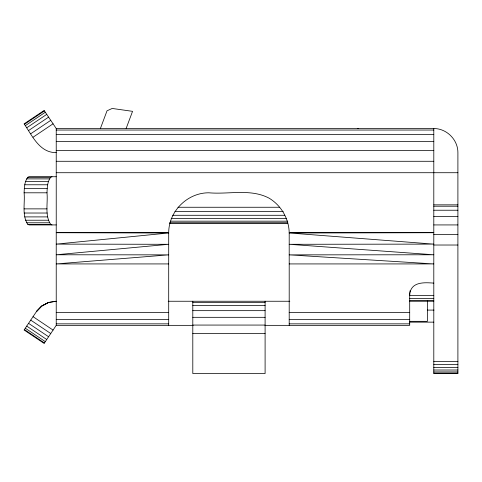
<?xml version="1.0" encoding="UTF-8"?>
<svg xmlns="http://www.w3.org/2000/svg" width="482" height="482" viewBox="0 0 482 482"><rect width="100%" height="100%" fill="white"/><g stroke="black" fill="none" stroke-linecap="round" stroke-linejoin="round"><path stroke-width="0.72" d="M289.2 325.35L289.2 232.679C288.863 218.605 281.127 205.35 269.034 198.132C250.52 188.396 228.751 194.565 208.869 192.8C187.474 192.667 168.724 211.285 168.7 232.679L168.7 325.35M56.231 224.931L29.113 224.931L27.817 224.383C21.672 215.225 25.154 203.024 24.1 192.8C24.383 187.546 24.371 181.587 27.817 177.28L29.113 176.731L56.231 176.731M52.008 224.931L50.712 224.383C44.573 215.225 48.049 203.024 46.995 192.8C47.278 187.546 47.272 181.587 50.712 177.28L52.008 176.731M409.7 295.165L410.062 290.742M100.395 128.531L107.022 110.806L112.192 108.45L132.55 111.342L126.121 128.531M410.062 292.225C412.628 281.44 425.389 282.512 433.8 283.115M56.231 301.25L48.574 302.449L41.609 306.136L36.626 311.324L24.1 330.007L44.121 343.425L56.231 325.35L56.231 128.531L44.121 110.456L24.1 123.874C32.143 135.454 39.385 152.667 56.02 152.631L56.231 152.631M36.331 311.758L41.609 306.136L48.411 302.503L56.02 301.25M36.626 311.324L41.886 305.925L48.574 302.449M24.407 124.332L44.422 110.914M25.299 125.663L45.32 112.246M26.721 127.784L46.742 114.367M28.571 130.55L48.592 117.132M30.728 133.767L50.749 120.349M33.047 137.219L53.062 123.808M56.231 128.531L433.8 128.531C446.7 128.453 457.978 139.738 457.9 152.631L457.9 373.55L433.8 373.55L433.8 128.531M56.231 130.038L433.8 130.038M56.231 134.454L433.8 134.454M56.231 141.473L433.8 141.473M56.231 150.625L433.8 150.625M56.231 161.283L433.8 161.283M56.231 172.719L457.9 172.719M27.817 177.28L50.712 177.28M26.606 178.888L49.501 178.888M25.57 181.437L48.465 181.437M24.775 184.769L47.67 184.769M24.269 188.643L47.17 188.643M24.1 192.8L46.995 192.8M433.8 204.85L457.9 204.85M433.8 206.218L457.9 206.218M177.936 207.26L279.482 207.26M24.1 208.869L46.995 208.869M433.8 210.23L457.9 210.23M174.93 211.417L283.241 211.417M24.269 213.026L47.17 213.026M172.67 215.291L284.748 215.291M433.8 216.617L457.9 216.617M24.775 216.9L47.67 216.9M171.164 218.623L286.254 218.623M25.57 220.226L48.465 220.226M170.417 221.172L287.754 221.172M26.606 222.78L49.501 222.78M169.664 222.78L287.754 222.78M169.664 223.329L287.754 223.329M27.817 224.383L50.712 224.383M433.8 224.931L457.9 224.931M168.7 232.679L56.231 232.679L168.7 232.969L56.231 244.115L168.7 244.302L56.231 254.773L168.7 254.858L56.231 263.925L168.7 263.925M289.2 232.679L433.8 232.679L289.2 232.969L433.8 244.115L289.2 244.302L433.8 254.773L289.2 254.858L433.8 263.925L289.2 263.925M433.8 234.62L457.9 234.62M433.8 245.019L457.9 245.019M409.7 295.37L433.8 295.37M409.7 298.557L433.8 298.557M409.7 300.563L433.8 300.563M168.224 301.25L289.803 301.25M409.459 301.25L433.8 301.25M192.8 302.347L265.1 302.347M192.8 305.558L265.1 305.558M427.275 310.089L433.999 310.089M192.8 310.661L265.1 310.661M56.231 312.408L168.7 312.408M289.2 312.408L409.7 312.408M192.8 317.319L265.1 317.319M56.231 319.433L168.7 319.433M289.2 319.433L409.7 319.433M409.459 321.331L427.371 321.331L427.371 301.009M409.7 322.139L433.8 322.139M56.231 323.844L168.7 323.844M289.2 323.844L409.7 323.844M192.8 325.067L265.1 325.067M56.231 325.35L193.065 325.35M265.1 325.35L409.7 325.35L409.7 292.942M192.8 333.381L265.1 333.381M433.8 361.5L457.9 361.5M433.8 364.621L457.9 364.621M433.8 367.525L457.9 367.525M433.8 370.019L457.9 370.019M433.8 371.935L457.9 371.935M433.8 373.14L457.9 373.14M357.481 128.531L358.524 128.67M33.047 316.662L53.062 330.08M30.728 320.114L50.749 333.532M28.571 323.338L48.592 336.749M26.721 326.097L46.742 339.515M25.299 328.218L45.32 341.636M24.407 329.555L44.422 342.973M265.1 301.25L265.1 373.55L192.8 373.55L192.8 301.25"/></g></svg>
